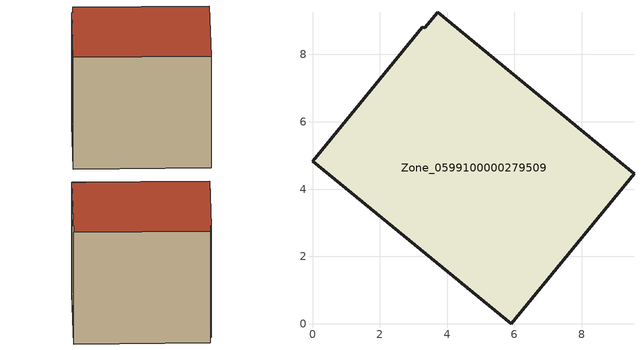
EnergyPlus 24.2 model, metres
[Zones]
Zone_0599100000279509
 floor ground (C_G): 3.34,8.79 3.71,9.26 9.55,4.45 5.9,0 0,4.83 3.26,8.82 z0
 wall outside (C_F): 5.9,0 9.55,4.45 3.71,9.26 3.34,8.79 3.26,8.82 0,4.83 5.9,0 z0:7.03
 roof outside (C_R): 3.71,9.26 3.34,8.79 3.26,8.82 0,4.83 5.9,0 9.55,4.45 z7.03
[BUILDING]
Pand.0599100000279509: North Axis=0; Terrain=City; Loads Convergence Tolerance Value=0.04; Temperature Convergence Tolerance Value=0.4; Solar Distribution=FullExterior; Maximum Number of Warmup Days=25; Minimum Number of Warmup Days=1
[Site:Location]
Rotterdam.The.Hague.AP_ZH_NLD Design_Conditions: Latitude=51.96; Longitude=4.45; Time Zone=1; Elevation=-4.5
[SITE:GROUNDTEMPERATURE:BUILDINGSURFACE]
18, 18, 18, 18, 18, 18, 18, 18, 18, 18, 18, 18
[MATERIAL] Thermal Absorptance=0.9; Solar Absorptance=0.7; Visible Absorptance=0.7
Name | Roughness | Thickness | Conductivity | Density | Specific Heat
G.TI.1946-1964 | MediumSmooth | 0.15 | 1 | 540 | 1210
F.TI.1946-1964 | Rough | 0.3 | 0.857143 | 1920 | 840
R.TI.1946-1964 | MediumRough | 0.2 | 0.277778 | 1500 | 1000
[CONSTRUCTION]
C_G: G.TI.1946-1964
C_F: F.TI.1946-1964
C_R: R.TI.1946-1964
[ZONE]
Zone_0599100000279509: Type=1; Multiplier=1; Ceiling Height=Autocalculate; Volume=Autocalculate; Floor Area=autocalculate; Part of Total Floor Area=Yes
[ZONEINFILTRATION:DESIGNFLOWRATE]
Infil_Zone_0599100000279509: Zone or ZoneList or Space or SpaceList=Zone_0599100000279509; Schedule=AlwaysOn; Design Flow Rate Calculation Method=Flow/Area; Flow Rate per Floor Area=0.003; Constant Term Coefficient=1; Temperature Term Coefficient=0; Velocity Term Coefficient=0; Velocity Squared Term Coefficient=0
[HVACTEMPLATE:ZONE:IDEALLOADSAIRSYSTEM]
Zone_0599100000279509: Maximum Heating Supply Air Temperature=50; Minimum Cooling Supply Air Temperature=13; Maximum Heating Supply Air Humidity Ratio=0.0156; Minimum Cooling Supply Air Humidity Ratio=0.0077; Heating Limit=NoLimit; Cooling Limit=NoLimit; Dehumidification Control Type=ConstantSensibleHeatRatio; Cooling Sensible Heat Ratio=0.7; Dehumidification Setpoint=60; Humidification Control Type=None; Humidification Setpoint=30; Outdoor Air Method=None; Outdoor Air Flow Rate per Person=0.00944; Outdoor Air Flow Rate per Zone Floor Area=0; Outdoor Air Flow Rate per Zone=0; Demand Controlled Ventilation Type=None; Outdoor Air Economizer Type=NoEconomizer; Heat Recovery Type=None; Sensible Heat Recovery Effectiveness=0.7; Latent Heat Recovery Effectiveness=0.65
[ZONECONTROL:THERMOSTAT]
ThermostatControl_Zone_0599100000279509: Zone or ZoneList=Zone_0599100000279509; Control Type Schedule=DualSetpointControlType; Control 1=Thermostat_Zone_0599100000279509; Temperature Difference Between Cutout And Setpoint=0
[THERMOSTATSETPOINT:DUALSETPOINT]
Thermostat_Zone_0599100000279509: Heating Setpoint Temperature Schedule=HeatingSetpoint_Zone_0599100000279509; Cooling Setpoint Temperature Schedule=CoolingSetpoint_Zone_0599100000279509
[SCHEDULE:COMPACT]
HeatingSetpoint_Zone_0599100000279509: Through: 12/31, For: AllDays, Until: 24:00, 21
CoolingSetpoint_Zone_0599100000279509: Through: 12/31, For: AllDays, Until: 24:00, 24
DualSetpointControlType: Through: 12/31, For: AllDays, Until: 24:00, 4
AlwaysOn: Through: 12/31, For: AllDays, Until: 24:00, 1
